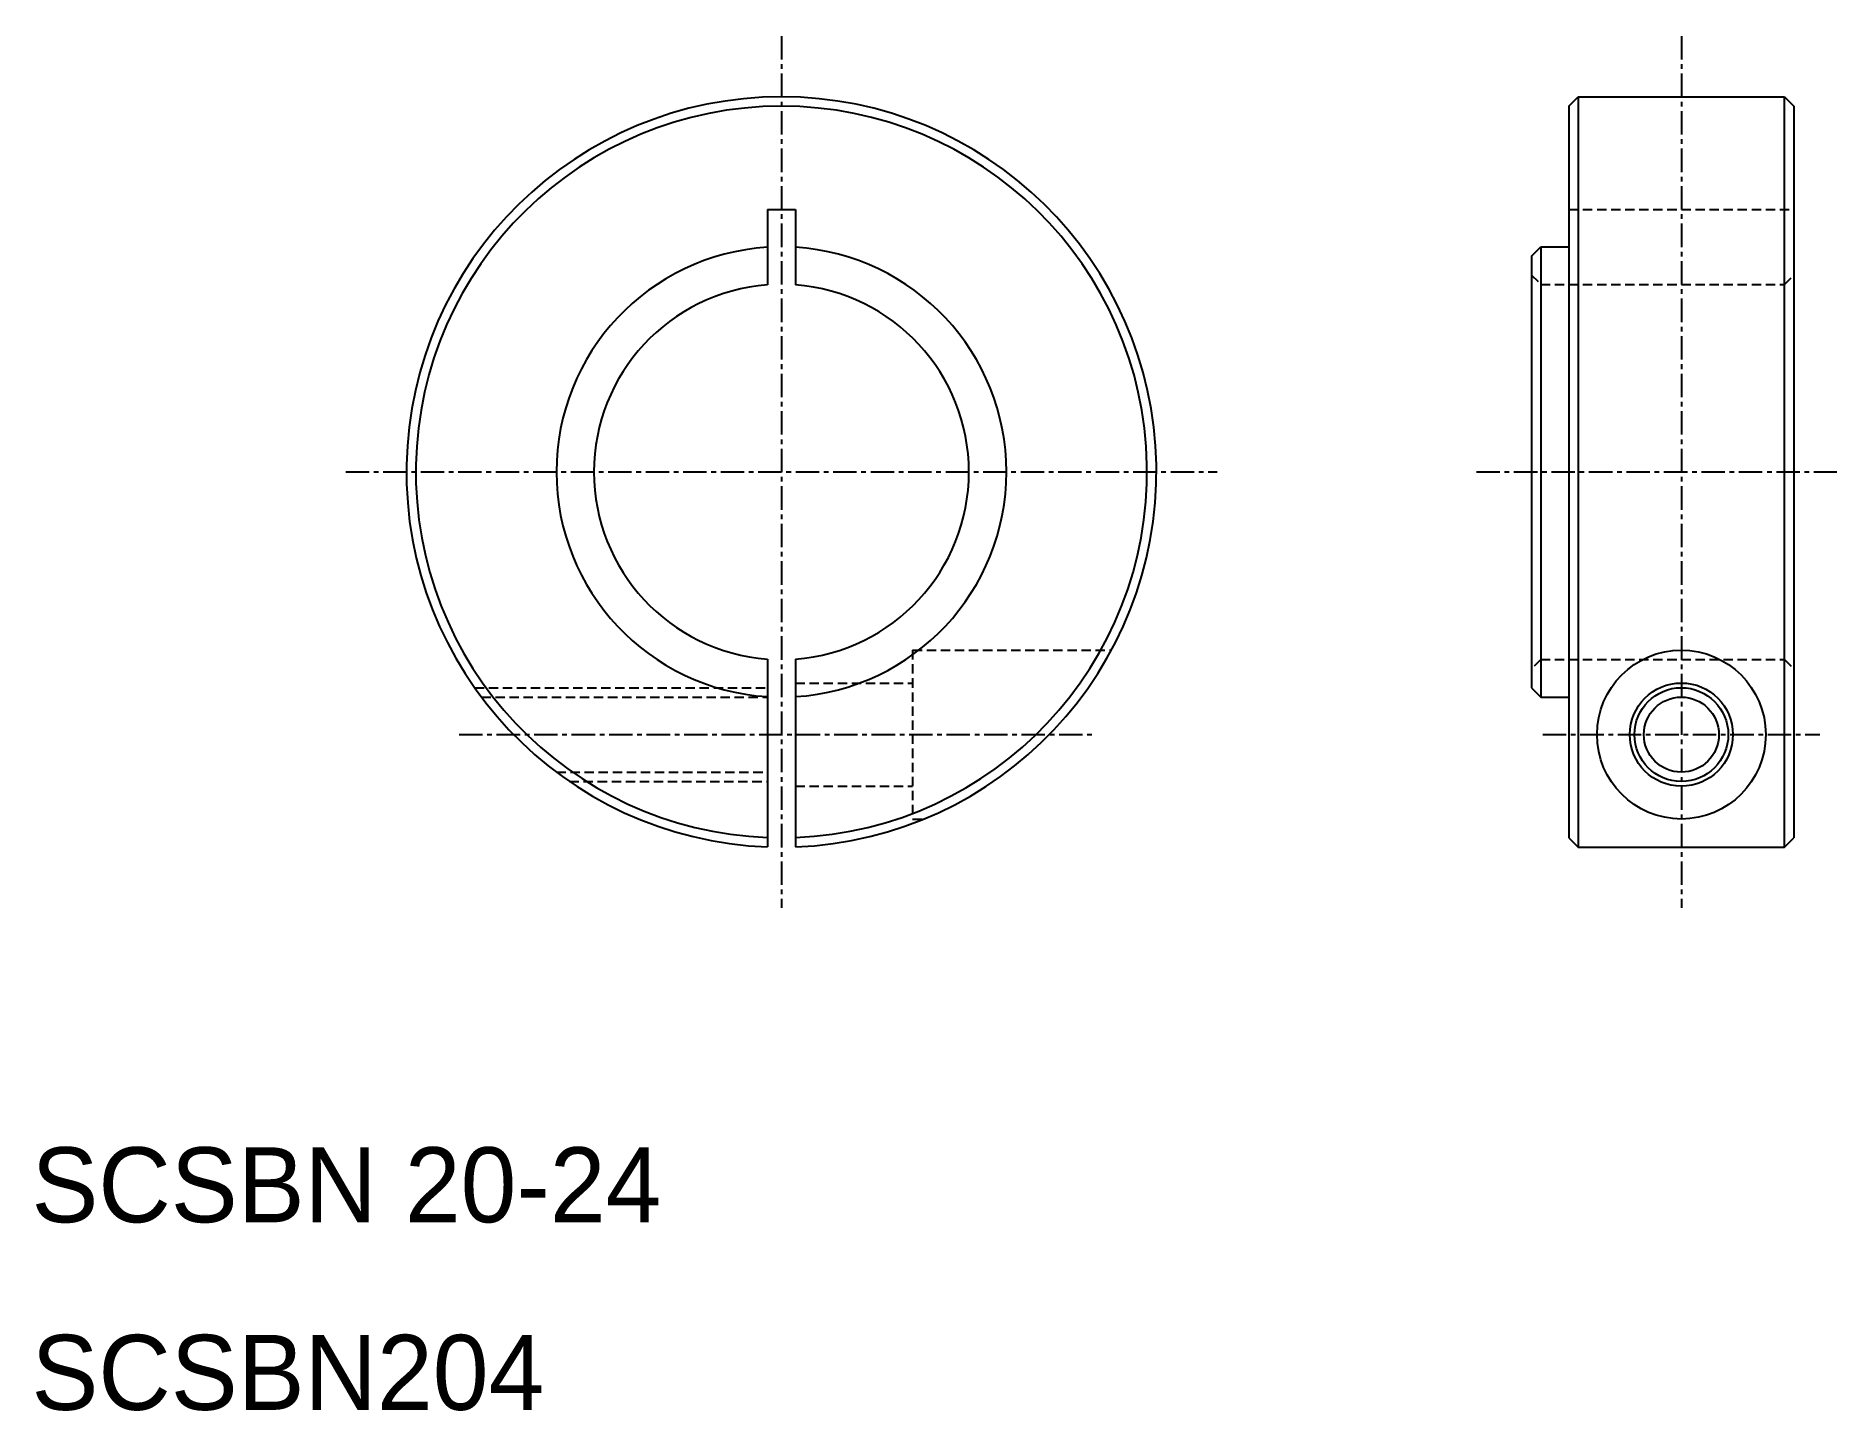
# Model space of a CAD drawing. Extents: x 10.2 to 106.3, y 9.9 to 83.2.
import ezdxf

# ---------------------------------------------------------------- set-up
doc = ezdxf.new("R2010")
doc.units = 0
doc.linetypes.add('CENTER', pattern=[2, 1.25, -0.25, 0.25, -0.25])
doc.linetypes.add('DASHED', pattern=[0.75, 0.5, -0.25])
doc.layers.get('0').update_dxf_attribs({"linetype": 'CONTINUOUS'})
doc.layers.add('CENTER', color=1, linetype='CENTER')

msp = doc.modelspace()

# ---------------------------------------------------------------- linework, layer by layer
for p, q in [((92, 79.5), (92.5, 80)), ((92.5, 80), (92.5, 40)), ((92.5, 80), (103.5, 80)), ((103.5, 40), (103.5, 80)), ((103.5, 80), (104, 79.5)), ((92, 79.5), (92, 40.5)), ((104, 79.5), (104, 40.5)), ((49.25, 74), (50.75, 74)), ((49.25, 74), (49.25, 69.972)), ((50.75, 74), (50.75, 69.972)), ((90, 71.5), (90.5, 72)), ((90, 71.5), (90, 48.5)), ((90.5, 72), (90.5, 48)), ((90.5, 72), (92, 72)), ((92, 69.75), (92, 69.75)), ((92, 60), (92, 60)), ((49.25, 50.028), (49.25, 40.014)), ((50.75, 50.028), (50.75, 40.014)), ((90, 48.5), (90.5, 48)), ((90.5, 48), (92, 48)), ((92, 40.5), (92.5, 40)), ((103.5, 40), (104, 40.5)), ((92.5, 40), (103.5, 40))]:
    msp.add_line(p, q)
at = {"color": 3, "linetype": 'DASHED'}
for p, q in [((92, 74), (104, 74)), ((90, 70.5), (90.5, 70)), ((103.5, 70), (104, 70.5)), ((90.5, 70), (103.5, 70)), ((57, 50.5), (67.6, 50.5)), ((57, 50.5), (57, 41.5)), ((90.5, 50), (90, 49.5)), ((90.5, 50), (103.5, 50)), ((103.5, 50), (104, 49.5)), ((33.637, 48.5), (49.25, 48.5)), ((50.75, 48.75), (57, 48.75)), ((34, 48), (49.25, 48)), ((38, 44), (49.25, 44)), ((38.697, 43.5), (49.25, 43.5)), ((50.75, 43.25), (57, 43.25)), ((57, 41.5), (57.599, 41.5))]:
    msp.add_line(p, q, dxfattribs=at)
for radius in [4.5, 2.75, 2]:
    msp.add_circle((98, 46), radius)
at = {"color": 3}
msp.add_circle((98, 46), 2.5, dxfattribs=at)
for radius, start, end in [(20, 272.1491, 267.8509), (19.5, 272.20423, 267.79577), (12, 93.58332, 266.41668), (12, 273.58332, 86.41668), (10, 94.30122, 265.69878), (10, 274.30122, 85.69878)]:
    msp.add_arc((50, 60), radius, start, end)
at = {"layer": 'CENTER', "color": 1, "linetype": 'CENTER'}
for p, q in [((50, 83.239), (50, 36.761)), ((98, 83.239), (98, 36.761)), ((26.761, 60), (73.239, 60)), ((87.068, 60), (106.3, 60)), ((32.808, 46), (66.774, 46)), ((90.608, 46), (105.392, 46))]:
    msp.add_line(p, q, dxfattribs=at)

# ---------------------------------------------------------------- texts
for s, p in [('SCSBN 20-24', (10, 20)), ('SCSBN204', (10, 10))]:
    msp.add_text(s, height=4).set_placement(p)

doc.saveas('drawing.dxf')
